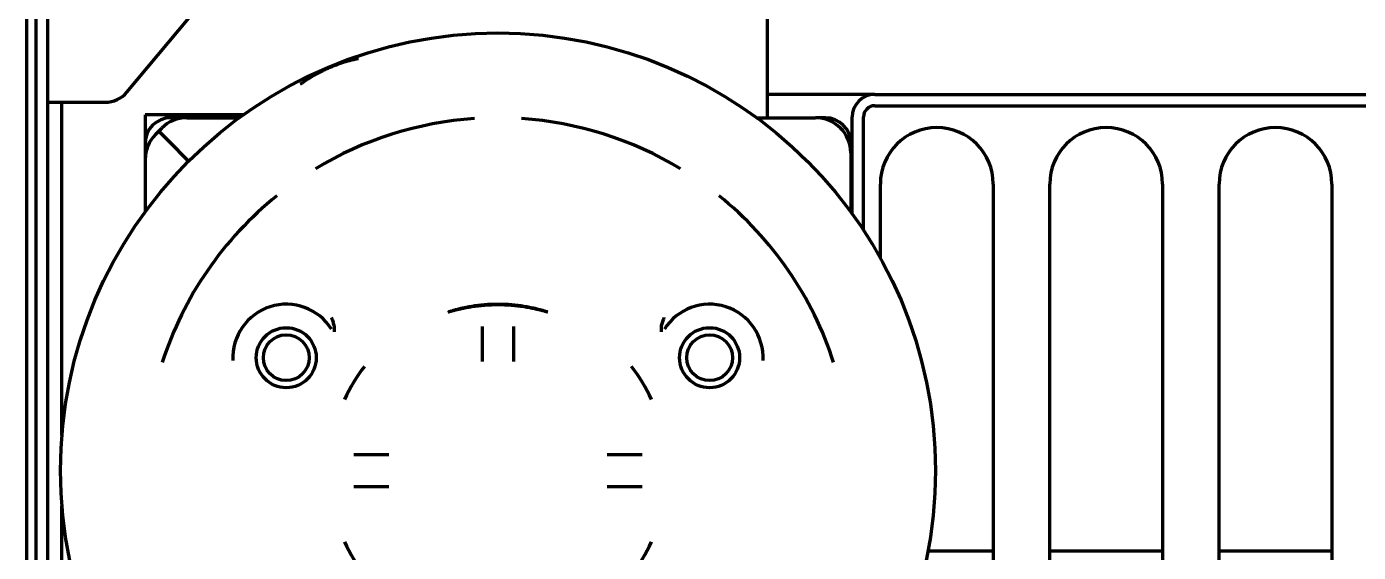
# Model space of a CAD drawing. Header units: inches. Extents: x -3077 to 7201, y 316 to 5463.
# Drawn here: x 2817.4 to 2911.7, y 4598.5 to 4635.8 of the extents above; entities that cross this region are included whole.
import ezdxf

# ---------------------------------------------------------------- set-up
doc = ezdxf.new("R2010")
doc.units = ezdxf.units.IN

msp = doc.modelspace()

# ---------------------------------------------------------------- linework, layer by layer
at = {"linetype": 'Continuous', "lineweight": 70}
for p, q in [((2818.852, 4630.43), (2818.852, 5200.191)), ((2817.352, 4947.43), (2817.352, 4460.63)), ((2818.031, 4463.63), (2818.031, 4946.43)), ((2869.852, 4629.33), (2869.852, 4711.137)), ((2824.452, 4631.144), (2834.384, 4642.982)), ((2877.456, 4630.98), (2869.852, 4630.98)), ((2877.452, 4630.98), (2983.352, 4630.98)), ((2818.852, 4560.43), (2818.852, 4630.43)), ((2818.852, 4630.43), (2820.852, 4630.43)), ((2819.852, 4606.817), (2819.852, 4630.43)), ((2820.852, 4630.43), (2822.92, 4630.43)), ((2877.452, 4630.18), (2983.352, 4630.18)), ((2832.698, 4629.53), (2825.752, 4629.53)), ((2825.752, 4629.53), (2825.752, 4627.53)), ((2828.705, 4629.33), (2827.552, 4629.33)), ((2828.704, 4629.33), (2832.422, 4629.33)), ((2869.082, 4629.33), (2873.252, 4629.33)), ((2873.952, 4629.33), (2873.252, 4629.33)), ((2875.852, 4622.523), (2875.852, 4629.38)), ((2876.652, 4621.363), (2876.652, 4629.38)), ((2826.711, 4628.372), (2826.484, 4628.145)), ((2826.711, 4628.372), (2826.937, 4628.598)), ((2826.711, 4628.372), (2827.418, 4627.664)), ((2826.711, 4628.372), (2827.418, 4627.664)), ((2825.752, 4627.53), (2825.752, 4626.377)), ((2828.832, 4626.25), (2827.418, 4627.664)), ((2828.832, 4626.25), (2827.418, 4627.664)), ((2875.752, 4626.83), (2875.752, 4627.53)), ((2825.752, 4626.378), (2825.752, 4622.66)), ((2875.752, 4626.83), (2875.752, 4622.66)), ((2877.852, 4619.382), (2877.852, 4624.63)), ((2885.852, 4624.63), (2885.852, 4532.63)), ((2889.852, 4532.63), (2889.852, 4624.63)), ((2897.852, 4624.63), (2897.852, 4532.63)), ((2901.852, 4532.63), (2901.852, 4624.63)), ((2909.852, 4624.63), (2909.852, 4532.63)), ((2839.171, 4614.163), (2839.171, 4614.487)), ((2862.333, 4614.163), (2862.333, 4614.487)), ((2819.852, 4560.43), (2819.852, 4601.841)), ((2885.851, 4598.63), (2881.223, 4598.63)), ((2897.851, 4598.63), (2889.852, 4598.63)), ((2909.859, 4598.63), (2901.856, 4598.63))]:
    msp.add_line(p, q, dxfattribs=at)
for centre, radius in [((2850.752, 4604.33), 31), ((2835.752, 4612.33), 2.125), ((2835.752, 4612.33), 1.625), ((2865.752, 4612.33), 2.125), ((2865.752, 4612.33), 1.625)]:
    msp.add_circle(centre, radius, dxfattribs=at)
for centre, radius, start, end in [((2822.92, 4632.43), 2, 270, 320), ((2877.452, 4629.38), 1.6, 90, 180), ((2877.452, 4629.38), 0.8, 90, 180), ((2827.552, 4627.53), 1.8, 90, 180), ((2828.704, 4626.83), 2.5, 90, 135), ((2850.752, 4604.33), 24.991, 93.82427, 121.17573), ((2850.752, 4604.33), 24.991, 58.82427, 86.17573), ((2873.252, 4626.83), 2.5, 0, 90), ((2873.952, 4627.53), 1.8, 0, 90), ((2828.252, 4626.378), 2.5, 135, 180), ((2881.852, 4624.63), 4, 0, 180), ((2893.852, 4624.63), 4, 0, 180), ((2905.852, 4624.63), 4, 0, 180), ((2850.752, 4604.33), 24.991, 128.82427, 162.14701), ((2850.752, 4604.33), 24.991, 17.85299, 51.17573), ((2835.752, 4612.33), 3.788, 32.24843, 182.83269), ((2865.752, 4612.33), 3.788, 357.16731, 147.75157), ((2850.752, 4604.33), 11.996, 142.00464, 155.16062), ((2850.752, 4604.33), 11.996, 24.83938, 37.99537), ((2850.752, 4604.33), 11.996, 204.83938, 217.99536), ((2850.752, 4604.33), 11.996, 322.00464, 335.16062)]:
    msp.add_arc(centre, radius, start, end, dxfattribs=at)
for points, knots in [([(2840.858, 4633.507), (2840.803, 4633.496), (2840.748, 4633.485), (2840.491, 4633.429), (2840.291, 4633.379), (2839.892, 4633.267), (2839.694, 4633.205), (2839.448, 4633.12), (2839.399, 4633.103), (2839.301, 4633.067), (2839.252, 4633.049), (2839.106, 4632.994), (2839.009, 4632.955), (2838.815, 4632.875), (2838.72, 4632.834), (2838.53, 4632.748), (2838.436, 4632.704), (2838.155, 4632.568), (2837.972, 4632.472), (2837.7, 4632.32), (2837.611, 4632.268), (2837.433, 4632.161), (2837.345, 4632.106), (2837.084, 4631.937), (2836.913, 4631.82), (2836.745, 4631.697)], [0, 0, 0, 0, 0.037205, 0.037205, 0.174747, 0.174747, 0.312289, 0.312289, 0.346675, 0.346675, 0.38106, 0.38106, 0.449832, 0.449832, 0.518603, 0.518603, 0.587374, 0.587374, 0.724916, 0.724916, 0.793687, 0.793687, 0.862458, 0.862458, 1, 1, 1, 1]), ([(2839.153, 4614.618), (2839.125, 4614.711), (2839.095, 4614.803), (2839.048, 4614.942), (2839.031, 4614.988), (2839.007, 4615.056), (2838.998, 4615.079), (2838.981, 4615.125), (2838.973, 4615.148), (2838.964, 4615.171)], [0, 0, 0, 0, 0.5, 0.5, 0.75, 0.75, 0.875, 0.875, 1, 1, 1, 1]), ([(2862.351, 4614.618), (2862.38, 4614.711), (2862.409, 4614.803), (2862.457, 4614.942), (2862.473, 4614.988), (2862.498, 4615.056), (2862.506, 4615.079), (2862.523, 4615.125), (2862.532, 4615.148), (2862.54, 4615.171)], [0, 0, 0, 0, 0.5, 0.5, 0.75, 0.75, 0.875, 0.875, 1, 1, 1, 1]), ([(2839.171, 4614.487), (2839.171, 4614.509), (2839.17, 4614.531), (2839.164, 4614.575), (2839.16, 4614.596), (2839.153, 4614.618)], [0, 0, 0, 0, 0.5, 0.5, 1, 1, 1, 1]), ([(2849.632, 4614.543), (2849.631, 4614.461), (2849.63, 4614.376), (2849.629, 4614.199), (2849.628, 4614.015), (2849.627, 4613.819), (2849.626, 4613.692), (2849.626, 4613.667), (2849.626, 4613.615), (2849.626, 4613.589), (2849.626, 4613.511), (2849.625, 4613.458), (2849.625, 4613.299), (2849.624, 4613.083), (2849.624, 4612.862), (2849.623, 4612.693), (2849.623, 4612.609), (2849.623, 4612.523), (2849.623, 4612.466), (2849.623, 4612.437), (2849.623, 4612.293), (2849.623, 4612.177), (2849.623, 4612.062)], [0, 0, 0, 0, 0.125, 0.125, 0.25, 0.375, 0.375, 0.40625, 0.40625, 0.4375, 0.4375, 0.5, 0.5, 0.625, 0.75, 0.75, 0.8125, 0.84375, 0.84375, 0.875, 0.875, 1, 1, 1, 1]), ([(2851.882, 4612.062), (2851.882, 4612.177), (2851.881, 4612.292), (2851.881, 4612.52), (2851.881, 4612.746), (2851.88, 4612.968), (2851.88, 4613.106), (2851.88, 4613.133), (2851.88, 4613.188), (2851.88, 4613.215), (2851.88, 4613.297), (2851.879, 4613.351), (2851.879, 4613.51), (2851.878, 4613.717), (2851.877, 4613.913), (2851.876, 4614.056), (2851.876, 4614.126), (2851.875, 4614.195), (2851.875, 4614.241), (2851.875, 4614.264), (2851.874, 4614.376), (2851.873, 4614.461), (2851.873, 4614.543)], [0, 0, 0, 0, 0.125, 0.125, 0.25, 0.375, 0.375, 0.40625, 0.40625, 0.4375, 0.4375, 0.5, 0.5, 0.625, 0.75, 0.75, 0.8125, 0.84375, 0.84375, 0.875, 0.875, 1, 1, 1, 1]), ([(2862.333, 4614.487), (2862.333, 4614.509), (2862.334, 4614.531), (2862.34, 4614.575), (2862.345, 4614.596), (2862.351, 4614.618)], [0, 0, 0, 0, 0.5, 0.5, 1, 1, 1, 1]), ([(2843.02, 4605.459), (2842.905, 4605.459), (2842.79, 4605.459), (2842.562, 4605.459), (2842.336, 4605.459), (2842.114, 4605.458), (2841.977, 4605.458), (2841.949, 4605.458), (2841.894, 4605.458), (2841.867, 4605.458), (2841.785, 4605.457), (2841.731, 4605.457), (2841.572, 4605.457), (2841.365, 4605.456), (2841.169, 4605.455), (2841.026, 4605.454), (2840.956, 4605.453), (2840.887, 4605.453), (2840.841, 4605.453), (2840.818, 4605.452), (2840.706, 4605.452), (2840.621, 4605.451), (2840.539, 4605.45)], [0, 0, 0, 0, 0.125, 0.125, 0.25, 0.375, 0.375, 0.40625, 0.40625, 0.4375, 0.4375, 0.5, 0.5, 0.625, 0.75, 0.75, 0.8125, 0.84375, 0.84375, 0.875, 0.875, 1, 1, 1, 1]), ([(2860.966, 4605.45), (2860.884, 4605.451), (2860.798, 4605.452), (2860.621, 4605.453), (2860.438, 4605.454), (2860.241, 4605.455), (2860.115, 4605.456), (2860.089, 4605.456), (2860.037, 4605.456), (2860.011, 4605.456), (2859.933, 4605.457), (2859.88, 4605.457), (2859.721, 4605.457), (2859.506, 4605.458), (2859.284, 4605.458), (2859.116, 4605.459), (2859.031, 4605.459), (2858.945, 4605.459), (2858.888, 4605.459), (2858.859, 4605.459), (2858.715, 4605.459), (2858.6, 4605.459), (2858.484, 4605.459)], [0, 0, 0, 0, 0.125, 0.125, 0.25, 0.375, 0.375, 0.40625, 0.40625, 0.4375, 0.4375, 0.5, 0.5, 0.625, 0.75, 0.75, 0.8125, 0.84375, 0.84375, 0.875, 0.875, 1, 1, 1, 1]), ([(2840.539, 4603.21), (2840.621, 4603.209), (2840.706, 4603.208), (2840.883, 4603.207), (2841.067, 4603.206), (2841.263, 4603.205), (2841.39, 4603.204), (2841.415, 4603.204), (2841.467, 4603.204), (2841.493, 4603.204), (2841.571, 4603.203), (2841.624, 4603.203), (2841.783, 4603.203), (2841.999, 4603.202), (2842.22, 4603.201), (2842.389, 4603.201), (2842.474, 4603.201), (2842.559, 4603.201), (2842.617, 4603.201), (2842.645, 4603.201), (2842.789, 4603.201), (2842.905, 4603.201), (2843.02, 4603.201)], [0, 0, 0, 0, 0.125, 0.125, 0.25, 0.375, 0.375, 0.40625, 0.40625, 0.4375, 0.4375, 0.5, 0.5, 0.625, 0.75, 0.75, 0.8125, 0.84375, 0.84375, 0.875, 0.875, 1, 1, 1, 1]), ([(2858.484, 4603.201), (2858.6, 4603.201), (2858.715, 4603.201), (2858.942, 4603.201), (2859.168, 4603.201), (2859.39, 4603.202), (2859.528, 4603.202), (2859.555, 4603.202), (2859.61, 4603.202), (2859.637, 4603.202), (2859.719, 4603.203), (2859.773, 4603.203), (2859.932, 4603.203), (2860.139, 4603.204), (2860.335, 4603.205), (2860.478, 4603.206), (2860.549, 4603.206), (2860.618, 4603.207), (2860.663, 4603.207), (2860.686, 4603.207), (2860.798, 4603.208), (2860.884, 4603.209), (2860.966, 4603.21)], [0, 0, 0, 0, 0.125, 0.125, 0.25, 0.375, 0.375, 0.40625, 0.40625, 0.4375, 0.4375, 0.5, 0.5, 0.625, 0.75, 0.75, 0.8125, 0.84375, 0.84375, 0.875, 0.875, 1, 1, 1, 1])]:
    msp.add_open_spline(points, degree=3, knots=knots, dxfattribs=at)
for points in [[(2847.252, 4615.571), (2847.252, 4615.571), (2847.258, 4615.575), (2847.282, 4615.584), (2847.323, 4615.599), (2847.381, 4615.619), (2847.455, 4615.643), (2847.545, 4615.671), (2847.652, 4615.702), (2847.775, 4615.737), (2847.913, 4615.774), (2848.066, 4615.813), (2848.232, 4615.852), (2848.412, 4615.892), (2848.603, 4615.93), (2848.804, 4615.967), (2849.014, 4616.002), (2849.232, 4616.033), (2849.456, 4616.061), (2849.685, 4616.085), (2849.918, 4616.104), (2850.154, 4616.119), (2850.393, 4616.129), (2850.632, 4616.134), (2850.872, 4616.134), (2851.112, 4616.129), (2851.35, 4616.119), (2851.586, 4616.104), (2851.819, 4616.085), (2852.049, 4616.061), (2852.272, 4616.033), (2852.49, 4616.002), (2852.7, 4615.967), (2852.902, 4615.93), (2853.093, 4615.892), (2853.272, 4615.852), (2853.439, 4615.813), (2853.592, 4615.774), (2853.73, 4615.737), (2853.853, 4615.702), (2853.959, 4615.671), (2854.05, 4615.643), (2854.124, 4615.619), (2854.181, 4615.599), (2854.222, 4615.584), (2854.247, 4615.575), (2854.252, 4615.571), (2854.252, 4615.571)], [(2854.252, 4615.571), (2854.252, 4615.57), (2854.247, 4615.57), (2854.222, 4615.576), (2854.181, 4615.586), (2854.124, 4615.601), (2854.05, 4615.621), (2853.96, 4615.645), (2853.853, 4615.673), (2853.731, 4615.704), (2853.594, 4615.737), (2853.441, 4615.772), (2853.275, 4615.808), (2853.096, 4615.845), (2852.905, 4615.881), (2852.704, 4615.915), (2852.494, 4615.947), (2852.276, 4615.977), (2852.052, 4616.003), (2851.822, 4616.026), (2851.589, 4616.044), (2851.352, 4616.058), (2851.113, 4616.068), (2850.872, 4616.073), (2850.632, 4616.073), (2850.392, 4616.068), (2850.153, 4616.058), (2849.916, 4616.044), (2849.682, 4616.026), (2849.453, 4616.003), (2849.228, 4615.977), (2849.01, 4615.947), (2848.8, 4615.915), (2848.599, 4615.881), (2848.409, 4615.845), (2848.229, 4615.808), (2848.063, 4615.772), (2847.911, 4615.737), (2847.773, 4615.704), (2847.651, 4615.673), (2847.545, 4615.645), (2847.454, 4615.621), (2847.381, 4615.601), (2847.323, 4615.586), (2847.282, 4615.576), (2847.258, 4615.57), (2847.252, 4615.57), (2847.252, 4615.571)]]:
    msp.add_open_spline(points, degree=3, dxfattribs=at)

doc.saveas('drawing.dxf')
